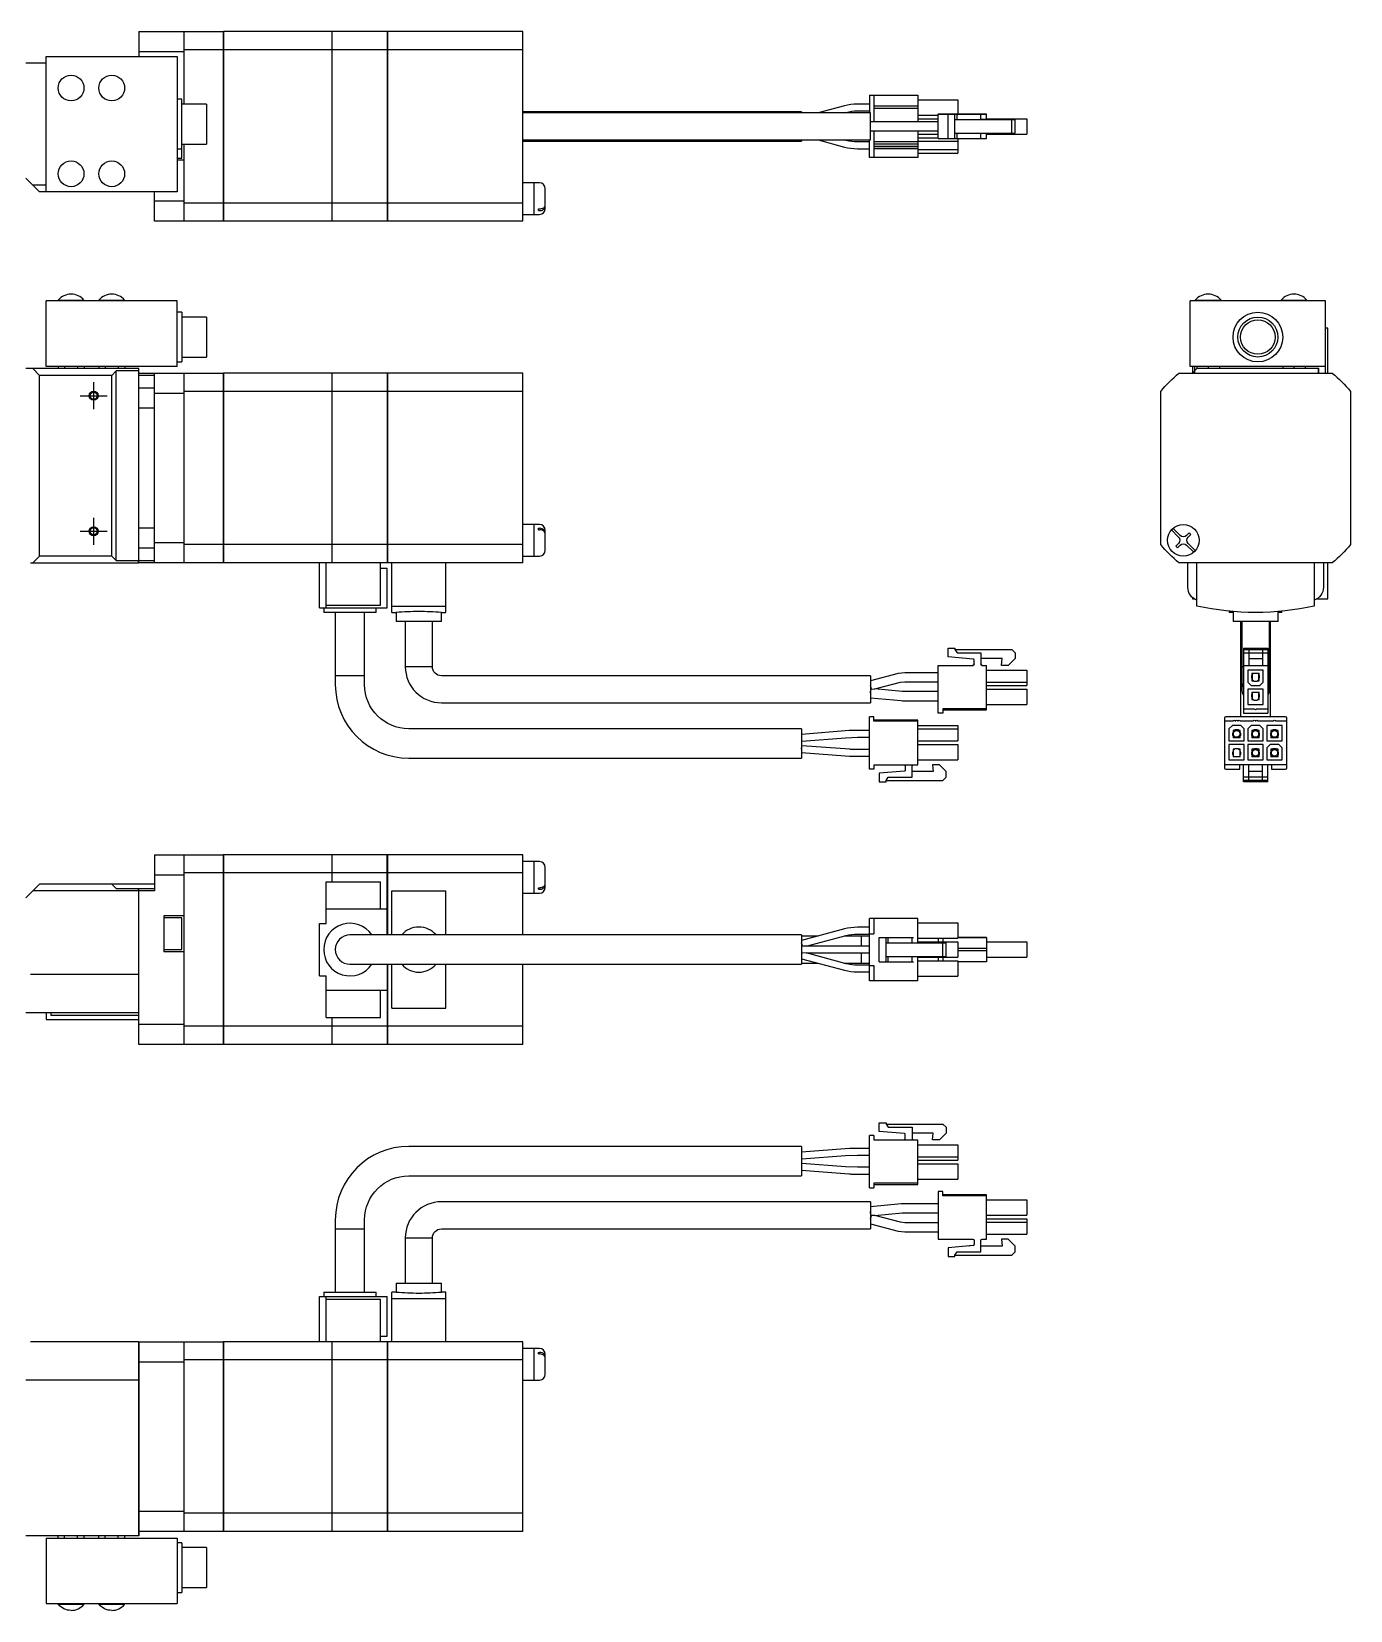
# Model space of a CAD drawing. Extents: x 0 to 569, y -8 to 360.
# Drawn here: x 277 to 569, y 10 to 359.6 of the extents above; entities that cross this region are included whole.
import ezdxf

# ---------------------------------------------------------------- set-up
doc = ezdxf.new("R2010")
doc.units = 0
doc.header["$LTSCALE"] = 0.5
doc.linetypes.add('CENTER', pattern=[50.8, 31.75, -6.35, 6.35, -6.35])
for name, color, linetype in [('MSM_CENTER', 1, 'CENTER'), ('MSM_CONTINUOUS', 7, 'CONTINUOUS'), ('MSM_NARROW', 5, 'CONTINUOUS')]:
    doc.layers.add(name, color=color, linetype=linetype)

msp = doc.modelspace()

# ---------------------------------------------------------------- linework, layer by layer
at = {"layer": 'MSM_CENTER'}
for p, q in [((290.73, 275.99), (290.73, 281.99)), ((287.73, 278.99), (293.73, 278.99)), ((290.73, 245.99), (290.73, 251.99)), ((287.73, 248.99), (293.73, 248.99))]:
    msp.add_line(p, q, dxfattribs=at)
at = {"layer": 'MSM_CONTINUOUS'}
for p, q in [((300.73, 359.64), (300.73, 354.14)), ((300.73, 359.64), (319.43, 359.64)), ((310.73, 343.56), (310.73, 359.64)), ((319.43, 359.64), (319.43, 317.64)), ((319.48, 359.59), (319.43, 359.59)), ((319.48, 359.64), (319.48, 317.64)), ((343.43, 359.64), (319.48, 359.64)), ((343.43, 359.64), (343.43, 317.64)), ((343.48, 359.59), (343.43, 359.59)), ((343.48, 359.64), (343.48, 317.64)), ((355.73, 359.64), (343.48, 359.64)), ((355.73, 359.64), (355.73, 317.64)), ((355.78, 359.59), (355.73, 359.59)), ((355.78, 359.64), (355.78, 317.64)), ((385.73, 359.64), (355.78, 359.64)), ((385.73, 317.64), (385.73, 359.64)), ((280.23, 324.14), (280.23, 354.14)), ((280.23, 354.14), (309.23, 354.14)), ((310.73, 355.14), (300.73, 355.14)), ((309.23, 354.14), (309.23, 324.14)), ((319.43, 355.61), (310.73, 355.61)), ((319.48, 355.35), (319.43, 355.35)), ((343.43, 355.61), (319.48, 355.61)), ((343.48, 355.35), (343.43, 355.35)), ((355.73, 355.61), (343.48, 355.61)), ((355.78, 355.35), (355.73, 355.35)), ((385.73, 355.61), (355.78, 355.61)), ((280.23, 352.64), (275.73, 352.64)), ((310.23, 344.64), (309.23, 344.64)), ((310.23, 331.64), (310.23, 344.64)), ((315.73, 343.56), (310.23, 343.56)), ((315.73, 343.56), (315.73, 334.71)), ((456.97, 343.21), (451.11, 341.64)), ((456.97, 343.21), (456.97, 343.21)), ((462.48, 343.59), (459.85, 343.59)), ((462.48, 345.54), (462.48, 341.64)), ((462.48, 345.54), (473.18, 345.54)), ((463.48, 345.54), (463.48, 339.64)), ((473.18, 343.09), (463.48, 343.09)), ((473.18, 345.54), (473.18, 339.64)), ((473.18, 344.54), (482.08, 344.54)), ((482.08, 344.54), (482.08, 341.34)), ((447.48, 341.89), (385.73, 341.89)), ((462.73, 341.64), (385.73, 341.64)), ((446.48, 341.89), (446.48, 341.64)), ((447.48, 341.89), (447.48, 341.64)), ((456.9, 341.64), (457.36, 341.76)), ((459.85, 342.09), (462.48, 342.09)), ((462.73, 335.64), (462.73, 341.64)), ((469.64, 339.64), (462.73, 339.64)), ((469.11, 339.64), (462.73, 339.64)), ((473.18, 342.59), (463.48, 342.59)), ((470.37, 339.64), (469.11, 339.64)), ((469.83, 339.64), (469.64, 339.64)), ((477.73, 339.64), (469.83, 339.64)), ((477.73, 339.64), (470.37, 339.64)), ((473.18, 341.14), (477.73, 341.14)), ((473.18, 340.34), (477.73, 340.34)), ((477.73, 335.94), (477.73, 341.34)), ((477.73, 341.34), (485.38, 341.34)), ((477.73, 341.34), (477.73, 341.34)), ((478.73, 341.34), (477.73, 341.34)), ((488.43, 341.34), (478.73, 341.34)), ((485.5, 341.34), (479.93, 341.34)), ((479.93, 335.94), (479.93, 341.34)), ((479.93, 341.34), (481.43, 341.34)), ((481.43, 341.34), (481.93, 341.34)), ((481.43, 335.94), (481.43, 341.34)), ((481.43, 340.14), (494.03, 340.14)), ((481.93, 341.34), (487.18, 341.34)), ((481.93, 340.14), (481.93, 341.34)), ((485.38, 341.34), (485.68, 341.34)), ((485.68, 341.34), (485.5, 341.34)), ((487.18, 341.34), (487.48, 341.34)), ((487.18, 340.14), (487.18, 341.34)), ((491.86, 340.14), (487.18, 340.14)), ((487.48, 340.14), (487.18, 340.14)), ((487.48, 341.34), (488.43, 341.34)), ((488.43, 340.14), (488.43, 341.34)), ((488.43, 341.34), (488.43, 341.34)), ((488.43, 340.34), (497.33, 340.34)), ((488.43, 340.34), (497.33, 340.34)), ((488.43, 340.34), (497.33, 340.34)), ((491.73, 340.14), (491.86, 340.14)), ((493.23, 340.14), (491.86, 340.14)), ((494.73, 340.14), (493.23, 340.14)), ((494.03, 337.14), (494.03, 340.14)), ((494.03, 340.14), (494.73, 340.14)), ((494.73, 337.14), (494.73, 340.14)), ((497.33, 340.34), (497.33, 336.94)), ((462.73, 337.64), (469.11, 337.64)), ((463.48, 337.64), (463.48, 331.74)), ((469.11, 337.64), (470.37, 337.64)), ((470.37, 337.64), (477.73, 337.64)), ((473.18, 337.64), (473.18, 331.74)), ((473.18, 336.94), (477.73, 336.94)), ((473.18, 336.14), (477.73, 336.14)), ((477.73, 335.94), (479.93, 335.94)), ((479.93, 335.94), (481.43, 335.94)), ((481.43, 337.14), (494.03, 337.14)), ((481.43, 335.94), (481.93, 335.94)), ((481.93, 335.94), (481.93, 337.14)), ((481.93, 335.94), (487.18, 335.94)), ((482.08, 335.94), (482.08, 332.74)), ((487.18, 335.94), (487.18, 337.14)), ((487.18, 335.94), (487.48, 335.94)), ((487.48, 335.94), (488.43, 335.94)), ((488.43, 335.94), (488.43, 337.14)), ((488.43, 336.94), (497.33, 336.94)), ((494.03, 337.14), (494.73, 337.14)), ((309.23, 333.64), (310.23, 333.64)), ((310.23, 334.71), (315.73, 334.71)), ((310.73, 317.64), (310.73, 334.71)), ((385.73, 335.64), (462.73, 335.64)), ((385.73, 335.39), (447.48, 335.39)), ((446.48, 335.64), (446.48, 335.39)), ((447.48, 335.64), (447.48, 335.39)), ((451.11, 335.64), (456.97, 334.07)), ((457.35, 335.52), (456.9, 335.64)), ((462.48, 335.19), (459.85, 335.19)), ((459.85, 333.69), (462.48, 333.69)), ((462.48, 331.74), (462.48, 335.64)), ((473.18, 335.24), (463.48, 335.24)), ((473.18, 334.74), (463.48, 334.74)), ((473.18, 334.69), (463.48, 334.69)), ((473.18, 334.19), (463.48, 334.19)), ((473.18, 334.14), (463.48, 334.14)), ((473.18, 333.64), (463.48, 333.64)), ((473.18, 335.39), (482.08, 335.39)), ((473.18, 333.49), (482.08, 333.49)), ((473.18, 332.74), (482.08, 332.74)), ((309.23, 331.64), (310.23, 331.64)), ((310.73, 331.14), (309.23, 331.14)), ((473.18, 331.74), (462.48, 331.74)), ((278.73, 324.14), (275.73, 327.14)), ((280.23, 325.64), (277.23, 325.64)), ((388.23, 326.14), (385.73, 326.14)), ((388.23, 319.14), (388.23, 326.14)), ((388.28, 326.09), (388.23, 326.09)), ((388.28, 319.14), (388.28, 326.14)), ((389.43, 326.14), (388.28, 326.14)), ((309.23, 324.14), (278.73, 324.14)), ((304.23, 317.64), (304.23, 324.14)), ((304.23, 322.14), (310.73, 322.14)), ((319.43, 321.67), (310.73, 321.67)), ((319.48, 321.92), (319.43, 321.92)), ((343.43, 321.67), (319.48, 321.67)), ((343.48, 321.92), (343.43, 321.92)), ((355.73, 321.67), (343.48, 321.67)), ((355.78, 321.92), (355.73, 321.92)), ((385.73, 321.67), (355.78, 321.67)), ((390.73, 320.44), (390.73, 324.84)), ((385.73, 319.14), (388.23, 319.14)), ((388.23, 319.19), (388.28, 319.19)), ((388.28, 319.14), (389.43, 319.14)), ((389.23, 320.35), (389.43, 320.35)), ((389.23, 319.99), (389.23, 320.35)), ((389.23, 319.99), (389.43, 319.99)), ((319.43, 317.64), (304.23, 317.64)), ((319.48, 317.69), (319.43, 317.69)), ((343.43, 317.64), (319.48, 317.64)), ((343.48, 317.69), (343.43, 317.69)), ((355.73, 317.64), (343.48, 317.64)), ((355.78, 317.69), (355.73, 317.69)), ((385.73, 317.64), (355.78, 317.64)), ((309.23, 299.99), (280.23, 299.99)), ((280.23, 285.49), (280.23, 299.99)), ((282.88, 300.15), (288.58, 300.15)), ((282.88, 300.15), (282.88, 299.99)), ((288.58, 299.99), (288.58, 300.15)), ((291.88, 300.15), (297.58, 300.15)), ((291.88, 300.15), (291.88, 299.99)), ((297.58, 299.99), (297.58, 300.15)), ((309.23, 285.49), (309.23, 299.99)), ((310.23, 297.49), (309.23, 297.49)), ((310.23, 297.49), (310.23, 286.49)), ((563.5, 299.99), (533.5, 299.99)), ((533.5, 285.49), (533.5, 299.99)), ((534.65, 300.15), (540.35, 300.15)), ((534.65, 300.15), (534.65, 299.99)), ((540.35, 299.99), (540.35, 300.15)), ((553.65, 300.15), (559.35, 300.15)), ((553.65, 300.15), (553.65, 299.99)), ((559.35, 299.99), (559.35, 300.15)), ((563.5, 283.99), (563.5, 299.99)), ((315.73, 296.41), (310.23, 296.41)), ((315.73, 296.41), (315.73, 287.56)), ((564, 293.99), (563.5, 293.99)), ((564, 283.99), (564, 293.99)), ((310.23, 287.56), (315.73, 287.56)), ((300.73, 284.99), (275.73, 284.99)), ((278.73, 283.49), (277.23, 284.99)), ((294.73, 283.49), (278.73, 283.49)), ((278.73, 243.49), (278.73, 283.49)), ((309.23, 285.49), (280.23, 285.49)), ((282.84, 285.49), (282.84, 284.99)), ((284.29, 285.49), (284.29, 284.99)), ((287.18, 285.49), (287.18, 284.99)), ((288.62, 285.49), (288.62, 284.99)), ((291.84, 285.49), (291.84, 284.99)), ((293.29, 285.49), (293.29, 284.99)), ((295.73, 284.49), (294.73, 283.49)), ((294.73, 243.49), (294.73, 283.49)), ((300.73, 284.49), (295.73, 284.49)), ((295.73, 242.49), (295.73, 284.49)), ((296.18, 285.49), (296.18, 284.99)), ((297.62, 285.49), (297.62, 284.99)), ((300.73, 241.99), (300.73, 284.99)), ((300.73, 283.99), (319.43, 283.99)), ((304.23, 283.49), (300.73, 283.49)), ((304.23, 241.99), (304.23, 283.99)), ((309.23, 286.49), (310.23, 286.49)), ((310.73, 241.99), (310.73, 283.99)), ((319.43, 283.99), (319.43, 241.99)), ((319.48, 283.94), (319.43, 283.94)), ((319.48, 283.99), (319.48, 241.99)), ((343.43, 283.99), (319.48, 283.99)), ((343.43, 283.99), (343.43, 241.99)), ((343.48, 283.94), (343.43, 283.94)), ((343.48, 283.99), (343.48, 241.99)), ((355.73, 283.99), (343.48, 283.99)), ((355.73, 283.99), (355.73, 241.99)), ((355.78, 283.94), (355.73, 283.94)), ((355.78, 283.99), (355.78, 241.99)), ((385.73, 283.99), (355.78, 283.99)), ((385.73, 241.99), (385.73, 283.99)), ((531.03, 283.99), (564.97, 283.99)), ((563.5, 285.49), (533.5, 285.49)), ((534, 285.49), (534, 283.99)), ((535, 284.99), (534, 283.99)), ((534.5, 285.49), (534.5, 283.99)), ((535, 285.49), (535, 284.99)), ((562, 284.99), (535, 284.99)), ((537.5, 285.49), (537.5, 284.99)), ((540, 285.49), (540, 284.99)), ((554, 285.49), (554, 284.99)), ((556.5, 285.49), (556.5, 284.99)), ((559, 285.49), (559, 284.99)), ((561.9, 283.99), (561.9, 284.99)), ((562, 283.99), (562, 284.99)), ((300.73, 280.72), (304.23, 280.72)), ((319.43, 279.96), (310.73, 279.96)), ((343.43, 279.96), (319.48, 279.96)), ((355.73, 279.96), (343.48, 279.96)), ((385.73, 279.96), (355.78, 279.96)), ((527, 246.02), (527, 279.96)), ((569, 279.96), (569, 246.02)), ((304.23, 276.25), (300.73, 276.25)), ((310.73, 279.49), (304.23, 279.49)), ((319.48, 279.7), (319.43, 279.7)), ((343.48, 279.7), (343.43, 279.7)), ((355.78, 279.7), (355.73, 279.7)), ((300.73, 249.72), (304.23, 249.72)), ((388.23, 250.49), (385.73, 250.49)), ((388.23, 243.49), (388.23, 250.49)), ((388.28, 250.44), (388.23, 250.44)), ((388.28, 243.49), (388.28, 250.49)), ((389.43, 250.49), (388.28, 250.49)), ((389.23, 249.63), (389.43, 249.63)), ((389.23, 249.28), (389.23, 249.63)), ((389.23, 249.28), (389.43, 249.28)), ((390.73, 244.79), (390.73, 249.19)), ((530.94, 247.7), (529.35, 249.28)), ((529.7, 249.63), (531.29, 248.05)), ((532.7, 248.05), (533.3, 248.65)), ((533.66, 248.3), (533.06, 247.7)), ((533.3, 248.65), (533.66, 248.3)), ((304.23, 245.25), (300.73, 245.25)), ((304.23, 246.49), (310.73, 246.49)), ((319.43, 246.02), (310.73, 246.02)), ((319.48, 246.28), (319.43, 246.28)), ((343.43, 246.02), (319.48, 246.02)), ((343.48, 246.28), (343.43, 246.28)), ((355.73, 246.02), (343.48, 246.02)), ((355.78, 246.28), (355.73, 246.28)), ((385.73, 246.02), (355.78, 246.02)), ((530.33, 245.68), (530.94, 246.28)), ((530.69, 245.33), (530.33, 245.68)), ((531.29, 245.93), (530.69, 245.33)), ((534.29, 244.34), (532.7, 245.93)), ((533.06, 246.28), (533.72, 245.62)), ((533.72, 245.62), (534.64, 244.7)), ((276.73, 241.99), (300.63, 241.99)), ((277.23, 241.99), (278.73, 243.49)), ((294.73, 243.49), (278.73, 243.49)), ((294.73, 243.49), (295.73, 242.49)), ((295.73, 242.49), (300.64, 242.49)), ((300.73, 242.09), (300.63, 241.99)), ((300.73, 242.62), (300.64, 242.49)), ((300.64, 242), (300.64, 242.49)), ((300.73, 242.49), (304.23, 242.49)), ((319.43, 241.99), (300.73, 241.99)), ((319.48, 242.04), (319.43, 242.04)), ((355.73, 241.99), (319.48, 241.99)), ((340.73, 231.99), (340.73, 241.99)), ((342.23, 231.99), (342.23, 241.99)), ((343.48, 242.04), (343.43, 242.04)), ((354.23, 232.59), (354.23, 241.99)), ((355.78, 242.04), (355.73, 242.04)), ((385.73, 241.99), (355.78, 241.99)), ((356.73, 230.99), (356.73, 241.99)), ((368.73, 230.99), (368.73, 241.99)), ((385.73, 243.49), (388.23, 243.49)), ((388.23, 243.54), (388.28, 243.54)), ((388.28, 243.49), (389.43, 243.49)), ((564.97, 241.99), (531.03, 241.99)), ((533, 236.57), (533, 241.99)), ((535, 232.42), (535, 241.99)), ((561, 241.99), (561, 232.42)), ((563, 241.99), (563, 236.57)), ((564, 233.99), (564, 241.99)), ((354.23, 240.79), (355.73, 240.79)), ((355.73, 231.99), (355.73, 240.79)), ((534, 234.33), (534, 233.99)), ((340.73, 231.99), (355.73, 231.99)), ((341.66, 231.99), (341.66, 230.99)), ((353.3, 230.99), (341.66, 230.99)), ((342.23, 232.59), (354.23, 232.59)), ((344.23, 230.99), (344.23, 214.99)), ((350.73, 214.99), (350.73, 230.99)), ((353.3, 230.99), (353.3, 231.99)), ((356.73, 232.42), (368.73, 232.42)), ((356.73, 230.99), (357.73, 230.99)), ((357.73, 230.99), (357.73, 228.99)), ((367.73, 230.99), (368.73, 230.99)), ((367.73, 228.99), (367.73, 230.99)), ((534, 233.99), (534.47, 233.99)), ((542.18, 231.28), (542.18, 230.99)), ((543, 230.99), (542.18, 230.99)), ((543, 231.2), (543, 228.99)), ((553, 228.99), (553, 231.2)), ((553.82, 230.99), (553, 230.99)), ((553.82, 230.99), (553.82, 231.28)), ((561.53, 233.99), (564, 233.99)), ((367.73, 228.99), (357.73, 228.99)), ((359.73, 228.99), (359.73, 218.99)), ((365.73, 218.99), (365.73, 228.99)), ((553, 228.99), (543, 228.99)), ((544.75, 207.89), (544.75, 228.99)), ((545, 213.99), (545, 228.99)), ((551, 228.99), (551, 213.99)), ((551.25, 228.99), (551.25, 207.89)), ((479.93, 223.09), (481.43, 223.09)), ((479.93, 221.18), (479.93, 223.09)), ((479.93, 223.09), (481.43, 223.09)), ((485.5, 220.69), (479.93, 221.18)), ((481.43, 223.09), (481.43, 222.79)), ((481.43, 222.79), (481.93, 222.09)), ((481.43, 222.79), (494.03, 222.79)), ((481.43, 222.79), (494.03, 222.79)), ((481.93, 222.09), (487.18, 222.09)), ((485.68, 219.59), (485.68, 220.49)), ((487.18, 222.09), (487.18, 219.59)), ((491.86, 220.79), (487.18, 220.79)), ((491.73, 219.29), (491.86, 220.79)), ((491.73, 219.29), (491.86, 220.79)), ((494.73, 220.79), (493.23, 219.29)), ((494.03, 222.79), (494.73, 222.09)), ((494.03, 222.79), (494.73, 222.09)), ((494.73, 222.09), (494.73, 220.79)), ((545.3, 223.09), (550.7, 223.09)), ((545.3, 223.09), (545.3, 208.69)), ((545.3, 222.79), (550.7, 222.79)), ((545.3, 222.09), (550.7, 222.09)), ((546.5, 222.79), (546.5, 219.29)), ((546.5, 220.79), (549.5, 220.79)), ((549.5, 222.79), (549.5, 219.29)), ((550.7, 223.09), (550.7, 208.69)), ((350.73, 216.99), (344.23, 216.99)), ((365.73, 218.99), (359.73, 218.99)), ((462.73, 216.99), (367.73, 216.99)), ((468.86, 217.47), (462.73, 215.87)), ((462.73, 216.99), (462.73, 210.99)), ((470.37, 217.66), (468.86, 217.47)), ((477.73, 217.66), (470.37, 217.66)), ((477.73, 219.29), (485.38, 219.29)), ((477.73, 208.69), (477.73, 219.29)), ((477.73, 219.29), (485.38, 219.29)), ((485.39, 219.29), (485.38, 219.29)), ((487.48, 219.29), (488.43, 219.29)), ((487.48, 219.29), (488.43, 219.29)), ((487.48, 219.29), (487.48, 219.29)), ((488.43, 209.44), (488.43, 219.29)), ((488.43, 218.19), (497.33, 218.19)), ((488.43, 218.19), (497.33, 218.19)), ((493.23, 219.29), (491.73, 219.29)), ((497.33, 218.19), (497.33, 214.79)), ((545, 216.99), (544.75, 216.99)), ((545.3, 218.99), (545, 218.99)), ((545.3, 219.29), (550.7, 219.29)), ((549.7, 218.19), (546.3, 218.19)), ((546.3, 218.19), (546.3, 215.54)), ((547.25, 217.04), (547.1, 217.04)), ((547.1, 217.04), (547.1, 216.54)), ((547.2, 217.54), (548.8, 217.54)), ((547.2, 217.54), (547.2, 217.04)), ((547.25, 217.54), (547.25, 216.16)), ((548.75, 216.16), (548.75, 217.54)), ((548.75, 217.04), (548.9, 217.04)), ((548.8, 217.04), (548.8, 217.54)), ((548.9, 216.54), (548.9, 217.04)), ((549.7, 215.54), (549.7, 218.19)), ((551, 218.99), (550.7, 218.99)), ((551.25, 216.99), (551, 216.99)), ((462.95, 213.99), (462.73, 214.84)), ((462.95, 213.99), (462.73, 214.84)), ((462.73, 213.14), (462.83, 214.13)), ((462.92, 214.13), (462.83, 214.13)), ((462.95, 213.99), (463.68, 214.05)), ((463.68, 214.05), (469.36, 215.53)), ((469.73, 213.47), (463.68, 214.05)), ((469.36, 215.53), (470.37, 215.66)), ((469.83, 213.46), (469.73, 213.47)), ((477.73, 213.46), (469.83, 213.46)), ((470.37, 215.66), (477.73, 215.66)), ((488.43, 215.54), (497.33, 215.54)), ((488.43, 214.79), (497.33, 214.79)), ((488.43, 213.99), (497.33, 213.99)), ((488.43, 213.99), (497.33, 213.99)), ((497.33, 213.99), (497.33, 210.59)), ((546.3, 215.54), (547.05, 214.79)), ((546.3, 213.99), (546.3, 210.59)), ((549.7, 213.99), (546.3, 213.99)), ((547.05, 214.79), (548.95, 214.79)), ((547.1, 216.54), (547.25, 216.54)), ((547.2, 216.54), (547.2, 215.89)), ((547.2, 215.89), (547.52, 215.89)), ((547.2, 213.34), (548.8, 213.34)), ((547.2, 213.34), (547.2, 212.84)), ((547.25, 216.16), (547.62, 215.79)), ((547.25, 213.34), (547.25, 211.96)), ((547.62, 215.79), (548.37, 215.79)), ((548.37, 215.79), (548.75, 216.16)), ((548.47, 215.89), (548.8, 215.89)), ((548.75, 216.54), (548.9, 216.54)), ((548.75, 211.96), (548.75, 213.34)), ((548.8, 215.89), (548.8, 216.54)), ((548.8, 212.84), (548.8, 213.34)), ((548.95, 214.79), (549.7, 215.54)), ((549.7, 210.59), (549.7, 213.99)), ((367.73, 210.99), (462.73, 210.99)), ((462.73, 212.13), (469.54, 211.48)), ((469.54, 211.48), (469.83, 211.46)), ((469.83, 211.46), (477.73, 211.46)), ((488.43, 210.59), (497.33, 210.59)), ((546.3, 210.59), (549.7, 210.59)), ((547.25, 212.84), (547.1, 212.84)), ((547.1, 212.84), (547.1, 212.34)), ((547.1, 212.34), (547.25, 212.34)), ((547.2, 212.34), (547.2, 211.69)), ((547.2, 211.69), (547.52, 211.69)), ((547.25, 211.96), (547.62, 211.59)), ((547.62, 211.59), (548.37, 211.59)), ((548.37, 211.59), (548.75, 211.96)), ((548.47, 211.69), (548.8, 211.69)), ((548.75, 212.84), (548.9, 212.84)), ((548.75, 212.34), (548.9, 212.34)), ((548.8, 211.69), (548.8, 212.34)), ((548.9, 212.34), (548.9, 212.84)), ((463.48, 207.89), (462.48, 207.89)), ((462.48, 196.29), (462.48, 207.89)), ((463.48, 206.89), (463.48, 207.89)), ((473.18, 207.14), (463.48, 207.14)), ((473.18, 206.89), (463.48, 206.89)), ((473.18, 197.29), (473.18, 207.14)), ((478.73, 208.69), (477.73, 208.69)), ((488.43, 209.69), (478.73, 209.69)), ((478.73, 209.69), (478.73, 208.69)), ((478.73, 209.44), (488.43, 209.44)), ((541.1, 207.59), (541.1, 196.59)), ((543, 206.89), (541.1, 206.89)), ((554.6, 207.89), (541.4, 207.89)), ((543.55, 206.89), (543.5, 206.89)), ((544.1, 206.89), (544.05, 206.89)), ((547.47, 206.89), (544.6, 206.89)), ((545.3, 209.69), (547.75, 209.69)), ((545.3, 208.69), (550.7, 208.69)), ((548.02, 206.89), (547.97, 206.89)), ((548.25, 209.69), (550.7, 209.69)), ((551.95, 206.89), (548.52, 206.89)), ((554.9, 206.89), (552.45, 206.89)), ((554.9, 196.59), (554.9, 207.59)), ((447.48, 205.24), (360.48, 205.24)), ((447.48, 205.24), (447.48, 198.74)), ((458.03, 204.83), (447.48, 203.99)), ((447.54, 202.49), (457.22, 203.26)), ((457.22, 203.26), (459.85, 203.36)), ((462.48, 204.86), (458.88, 204.86)), ((459.85, 203.36), (462.48, 203.36)), ((473.18, 205.99), (482.08, 205.99)), ((473.18, 205.24), (482.08, 205.24)), ((482.08, 205.99), (482.08, 202.59)), ((542.85, 205.99), (542.1, 205.24)), ((542.1, 205.24), (542.1, 202.59)), ((544.75, 205.99), (542.85, 205.99)), ((543.05, 204.24), (542.9, 204.24)), ((542.9, 204.24), (542.9, 203.74)), ((542.9, 203.74), (543.05, 203.74)), ((543.32, 204.89), (543, 204.89)), ((543, 204.89), (543, 204.24)), ((543, 203.74), (543, 203.24)), ((544.6, 203.24), (543, 203.24)), ((543.42, 204.99), (543.05, 204.61)), ((543.05, 204.61), (543.05, 203.24)), ((544.17, 204.99), (543.42, 204.99)), ((544.11, 203.24), (543.58, 203.39)), ((544.01, 204.83), (544.46, 204.7)), ((544.55, 204.61), (544.17, 204.99)), ((544.6, 204.89), (544.27, 204.89)), ((544.55, 203.24), (544.55, 204.61)), ((544.7, 204.24), (544.55, 204.24)), ((544.7, 203.74), (544.55, 203.74)), ((544.6, 204.24), (544.6, 204.89)), ((544.6, 203.24), (544.6, 203.74)), ((544.7, 203.74), (544.7, 204.24)), ((545.5, 205.24), (544.75, 205.99)), ((545.5, 202.59), (545.5, 205.24)), ((547.05, 205.99), (546.3, 205.24)), ((546.3, 205.24), (546.3, 202.59)), ((548.95, 205.99), (547.05, 205.99)), ((547.25, 204.24), (547.1, 204.24)), ((547.1, 204.24), (547.1, 203.74)), ((547.1, 203.74), (547.25, 203.74)), ((547.52, 204.89), (547.2, 204.89)), ((547.2, 204.89), (547.2, 204.24)), ((547.2, 203.74), (547.2, 203.24)), ((548.8, 203.24), (547.2, 203.24)), ((547.62, 204.99), (547.25, 204.61)), ((547.25, 204.61), (547.25, 203.24)), ((547.25, 203.24), (547.25, 203.32)), ((548.37, 204.99), (547.62, 204.99)), ((548.47, 204.89), (548.37, 204.99)), ((548.75, 204.61), (548.47, 204.89)), ((548.8, 204.89), (548.47, 204.89)), ((548.74, 203.24), (548.75, 203.32)), ((548.75, 203.24), (548.75, 204.61)), ((548.9, 204.24), (548.75, 204.24)), ((548.9, 203.74), (548.75, 203.74)), ((548.8, 204.24), (548.8, 204.89)), ((548.8, 203.24), (548.8, 203.74)), ((548.9, 203.74), (548.9, 204.24)), ((549.7, 205.24), (548.95, 205.99)), ((549.7, 202.59), (549.7, 205.24)), ((553.9, 205.99), (550.5, 205.99)), ((550.5, 205.99), (550.5, 202.59)), ((551.45, 204.24), (551.3, 204.24)), ((551.3, 204.24), (551.3, 203.74)), ((551.3, 203.74), (551.45, 203.74)), ((551.4, 204.89), (551.4, 204.24)), ((551.72, 204.89), (551.4, 204.89)), ((551.4, 203.74), (551.4, 203.24)), ((553, 203.24), (551.4, 203.24)), ((551.82, 204.99), (551.45, 204.61)), ((551.45, 204.61), (551.45, 203.24)), ((551.98, 204.83), (551.53, 204.7)), ((552.57, 204.99), (551.82, 204.99)), ((551.88, 203.24), (552.41, 203.39)), ((552.95, 204.61), (552.57, 204.99)), ((553, 204.89), (552.67, 204.89)), ((552.95, 203.24), (552.95, 204.61)), ((553.1, 204.24), (552.95, 204.24)), ((553.1, 203.74), (552.95, 203.74)), ((553, 204.24), (553, 204.89)), ((553, 203.24), (553, 203.74)), ((553.1, 203.74), (553.1, 204.24)), ((553.9, 202.59), (553.9, 205.99)), ((447.48, 200.74), (447.54, 201.49)), ((447.54, 201.49), (447.48, 201.46)), ((447.48, 199.99), (458.05, 199.19)), ((458.16, 200.69), (447.54, 201.49)), ((462.48, 200.66), (458.86, 200.66)), ((473.18, 202.59), (482.08, 202.59)), ((473.18, 201.79), (482.08, 201.79)), ((482.08, 201.79), (482.08, 198.39)), ((542.1, 202.59), (545.5, 202.59)), ((542.1, 201.79), (542.1, 198.39)), ((545.5, 201.79), (542.1, 201.79)), ((543.05, 200.04), (542.9, 200.04)), ((542.9, 200.04), (542.9, 199.54)), ((542.9, 199.54), (543.05, 199.54)), ((543.32, 200.69), (543, 200.69)), ((543, 200.69), (543, 200.04)), ((543, 199.54), (543, 199.04)), ((543.42, 200.79), (543.05, 200.41)), ((543.05, 200.41), (543.05, 199.04)), ((544.17, 200.79), (543.42, 200.79)), ((544.55, 200.41), (544.17, 200.79)), ((544.6, 200.69), (544.27, 200.69)), ((544.55, 199.04), (544.55, 200.41)), ((544.7, 200.04), (544.55, 200.04)), ((544.7, 199.54), (544.55, 199.54)), ((544.6, 200.04), (544.6, 200.69)), ((544.6, 199.04), (544.6, 199.54)), ((544.7, 199.54), (544.7, 200.04)), ((545.5, 198.39), (545.5, 201.79)), ((546.3, 202.59), (549.7, 202.59)), ((546.3, 201.79), (546.3, 198.39)), ((549.7, 201.79), (546.3, 201.79)), ((547.25, 200.04), (547.1, 200.04)), ((547.1, 200.04), (547.1, 199.54)), ((547.1, 199.54), (547.25, 199.54)), ((547.2, 200.69), (547.2, 200.04)), ((547.52, 200.69), (547.2, 200.69)), ((547.2, 199.54), (547.2, 199.04)), ((547.62, 200.79), (547.25, 200.41)), ((547.25, 200.41), (547.25, 199.04)), ((548.37, 200.79), (547.62, 200.79)), ((548.47, 200.69), (548.37, 200.79)), ((548.8, 200.69), (548.47, 200.69)), ((548.75, 200.41), (548.47, 200.69)), ((548.75, 199.04), (548.75, 200.41)), ((548.9, 200.04), (548.75, 200.04)), ((548.9, 199.54), (548.75, 199.54)), ((548.8, 200.04), (548.8, 200.69)), ((548.8, 199.04), (548.8, 199.54)), ((548.9, 199.54), (548.9, 200.04)), ((549.7, 198.39), (549.7, 201.79)), ((550.5, 202.59), (553.9, 202.59)), ((551.25, 201.79), (550.5, 201.04)), ((550.5, 201.04), (550.5, 198.39)), ((553.15, 201.79), (551.25, 201.79)), ((551.3, 200.04), (551.3, 199.54)), ((551.45, 200.04), (551.3, 200.04)), ((551.3, 199.54), (551.45, 199.54)), ((551.72, 200.69), (551.4, 200.69)), ((551.4, 200.69), (551.4, 200.04)), ((551.4, 199.54), (551.4, 199.04)), ((551.82, 200.79), (551.45, 200.41)), ((551.45, 200.41), (551.45, 199.04)), ((551.45, 199.34), (551.99, 199.19)), ((552.57, 200.79), (551.82, 200.79)), ((552.4, 200.64), (551.85, 200.79)), ((552.95, 200.41), (552.57, 200.79)), ((553, 200.69), (552.67, 200.69)), ((552.95, 199.04), (552.95, 200.41)), ((553.1, 200.04), (552.95, 200.04)), ((553.1, 199.54), (552.95, 199.54)), ((553, 200.04), (553, 200.69)), ((553, 199.04), (553, 199.54)), ((553.1, 199.54), (553.1, 200.04)), ((553.9, 201.04), (553.15, 201.79)), ((553.9, 198.39), (553.9, 201.04)), ((360.48, 198.74), (447.48, 198.74)), ((458.86, 199.16), (462.48, 199.16)), ((463.48, 196.29), (462.48, 196.29)), ((463.48, 197.29), (473.18, 197.29)), ((463.48, 197.29), (463.48, 196.29)), ((470.25, 195.89), (464.68, 195.4)), ((470.43, 196.99), (470.43, 196.09)), ((471.93, 194.49), (471.93, 196.99)), ((473.18, 198.39), (482.08, 198.39)), ((476.48, 197.29), (476.61, 195.79)), ((477.98, 197.29), (476.48, 197.29)), ((479.48, 195.79), (477.98, 197.29)), ((554.9, 197.29), (541.1, 197.29)), ((541.4, 196.29), (544.5, 196.29)), ((542.1, 198.39), (545.5, 198.39)), ((544.6, 199.04), (543, 199.04)), ((544.5, 196.29), (544.5, 197.29)), ((545.3, 193.49), (545.3, 197.29)), ((546.3, 198.39), (549.7, 198.39)), ((546.5, 193.79), (546.5, 197.29)), ((548.8, 199.04), (547.2, 199.04)), ((549.5, 193.79), (549.5, 197.29)), ((550.5, 198.39), (553.9, 198.39)), ((550.7, 193.49), (550.7, 197.29)), ((553, 199.04), (551.4, 199.04)), ((551.5, 197.29), (551.5, 196.29)), ((551.5, 196.29), (554.6, 196.29)), ((464.68, 195.4), (464.68, 193.49)), ((464.68, 193.49), (466.18, 193.49)), ((466.18, 193.79), (466.68, 194.49)), ((466.18, 193.49), (466.18, 193.79)), ((466.18, 193.79), (478.78, 193.79)), ((466.68, 194.49), (471.93, 194.49)), ((476.61, 195.79), (471.93, 195.79)), ((478.78, 193.79), (479.48, 194.49)), ((479.48, 194.49), (479.48, 195.79)), ((550.7, 194.49), (545.3, 194.49)), ((550.7, 193.79), (545.3, 193.79)), ((550.7, 193.49), (545.3, 193.49)), ((549.5, 195.79), (546.5, 195.79)), ((304.23, 177.34), (319.43, 177.34)), ((304.23, 177.34), (304.23, 169.34)), ((310.73, 135.34), (310.73, 177.34)), ((319.43, 177.34), (319.43, 135.34)), ((319.48, 177.29), (319.43, 177.29)), ((319.48, 177.34), (319.48, 135.34)), ((343.43, 177.34), (319.48, 177.34)), ((343.43, 177.34), (343.43, 171.34)), ((343.48, 177.29), (343.43, 177.29)), ((343.48, 177.34), (343.48, 171.34)), ((355.73, 177.34), (343.48, 177.34)), ((355.73, 159.59), (355.73, 177.34)), ((355.78, 177.29), (355.73, 177.29)), ((355.78, 177.34), (355.78, 159.59)), ((385.73, 177.34), (355.78, 177.34)), ((385.73, 159.59), (385.73, 177.34)), ((388.23, 175.84), (385.73, 175.84)), ((388.23, 168.84), (388.23, 175.84)), ((388.28, 175.79), (388.23, 175.79)), ((388.28, 168.84), (388.28, 175.84)), ((389.43, 175.84), (388.28, 175.84)), ((310.73, 172.84), (304.23, 172.84)), ((319.43, 173.31), (310.73, 173.31)), ((319.48, 173.05), (319.43, 173.05)), ((343.43, 173.31), (319.48, 173.31)), ((342.23, 162.12), (342.23, 171.34)), ((342.23, 171.34), (354.23, 171.34)), ((343.48, 173.05), (343.43, 173.05)), ((355.73, 173.31), (343.48, 173.31)), ((354.23, 165.34), (354.23, 171.34)), ((355.78, 173.05), (355.73, 173.05)), ((385.73, 173.31), (355.78, 173.31)), ((390.73, 170.14), (390.73, 174.54)), ((275.73, 167.84), (278.73, 170.84)), ((300.63, 169.34), (277.23, 169.34)), ((304.23, 170.84), (278.73, 170.84)), ((294.73, 170.84), (295.73, 169.84)), ((295.73, 169.84), (304.23, 169.84)), ((300.64, 169.35), (300.63, 169.34)), ((300.63, 169.34), (300.63, 150.84)), ((300.64, 169.35), (300.64, 169.84)), ((300.64, 169.35), (300.73, 169.31)), ((300.73, 135.34), (300.73, 169.84)), ((304.23, 169.34), (300.73, 169.34)), ((356.73, 159.59), (356.73, 169.34)), ((356.73, 169.34), (368.73, 169.34)), ((368.73, 159.59), (368.73, 169.34)), ((385.73, 168.84), (388.23, 168.84)), ((388.23, 168.89), (388.28, 168.89)), ((388.28, 168.84), (389.43, 168.84)), ((389.23, 170.05), (389.43, 170.05)), ((389.23, 169.7), (389.23, 170.05)), ((389.23, 169.7), (389.43, 169.7)), ((342.23, 165.34), (355.73, 165.34)), ((306.23, 163.84), (306.23, 155.84)), ((310.73, 163.84), (306.23, 163.84)), ((310.23, 163.34), (306.23, 163.34)), ((310.23, 156.34), (310.23, 163.34)), ((340.73, 150.56), (340.73, 162.12)), ((340.73, 162.12), (342.23, 162.12)), ((456.97, 160.91), (447.48, 158.37)), ((462.48, 161.29), (459.85, 161.29)), ((462.48, 149.44), (462.48, 163.24)), ((473.18, 163.24), (462.48, 163.24)), ((463.48, 163.24), (463.48, 159.84)), ((473.18, 157.84), (473.18, 163.24)), ((473.18, 162.24), (482.08, 162.24)), ((482.08, 162.24), (482.08, 158.84)), ((447.48, 159.59), (347.48, 159.59)), ((447.48, 159.59), (447.48, 153.09)), ((451.11, 159.34), (447.48, 159.34)), ((448.51, 157.09), (457.35, 159.46)), ((462.48, 159.34), (456.9, 159.34)), ((459.85, 159.79), (462.48, 159.79)), ((460.73, 157.09), (460.73, 159.34)), ((462.48, 159.84), (463.48, 159.84)), ((464.68, 153.64), (464.68, 159.04)), ((464.68, 159.04), (472.23, 159.04)), ((466.18, 153.64), (466.18, 159.04)), ((466.18, 157.84), (479.48, 157.84)), ((466.68, 157.84), (466.68, 159.04)), ((471.93, 157.84), (471.93, 159.04)), ((473.18, 158.84), (482.08, 158.84)), ((473.18, 158.04), (482.08, 158.04)), ((477.73, 158.84), (477.73, 158.04)), ((478.73, 158.84), (478.73, 158.04)), ((478.78, 154.84), (478.78, 157.84)), ((479.48, 154.84), (479.48, 157.84)), ((482.08, 159.04), (485.38, 159.04)), ((485.5, 159.04), (482.08, 159.04)), ((482.08, 159.04), (487.18, 159.04)), ((488.43, 159.04), (482.08, 159.04)), ((482.08, 158.04), (482.08, 154.64)), ((485.38, 159.04), (485.68, 159.04)), ((485.68, 159.04), (485.5, 159.04)), ((487.18, 159.04), (487.48, 159.04)), ((487.48, 159.04), (488.43, 159.04)), ((488.43, 159.04), (488.43, 159.04)), ((488.43, 159.04), (488.43, 153.64)), ((488.43, 158.04), (497.33, 158.04)), ((488.43, 158.04), (497.33, 158.04)), ((488.43, 158.04), (497.33, 158.04)), ((497.33, 158.04), (497.33, 154.64)), ((306.23, 156.34), (310.23, 156.34)), ((310.73, 155.84), (306.23, 155.84)), ((462.48, 157.09), (447.48, 157.09)), ((447.48, 155.59), (447.57, 155.59)), ((447.48, 154.31), (456.97, 151.77)), ((447.62, 155.71), (448.51, 155.59)), ((457.36, 153.22), (448.51, 155.59)), ((448.51, 155.59), (462.48, 155.59)), ((460.73, 153.34), (460.73, 155.59)), ((466.18, 154.84), (479.48, 154.84)), ((466.68, 153.64), (466.68, 154.84)), ((471.93, 153.64), (471.93, 154.84)), ((473.18, 149.44), (473.18, 154.84)), ((473.18, 154.64), (482.08, 154.64)), ((473.18, 153.84), (482.08, 153.84)), ((477.73, 154.64), (477.73, 153.84)), ((478.73, 154.64), (478.73, 153.84)), ((488.43, 156.59), (482.08, 156.59)), ((488.43, 156.09), (482.08, 156.09)), ((482.08, 153.84), (482.08, 150.44)), ((488.43, 154.64), (497.33, 154.64)), ((300.63, 150.84), (276.73, 150.84)), ((300.63, 150.84), (300.64, 150.83)), ((300.64, 150.83), (300.73, 150.87)), ((300.64, 150.83), (300.64, 142.35)), ((340.73, 150.56), (342.23, 150.56)), ((342.23, 141.34), (342.23, 150.56)), ((347.48, 153.09), (447.48, 153.09)), ((355.73, 153.09), (355.73, 135.34)), ((355.78, 153.09), (355.78, 135.34)), ((356.73, 143.34), (356.73, 153.09)), ((368.73, 143.34), (368.73, 153.09)), ((385.73, 135.34), (385.73, 153.09)), ((447.48, 153.34), (451.11, 153.34)), ((456.9, 153.34), (462.48, 153.34)), ((457.58, 153.16), (457.35, 153.22)), ((462.48, 152.89), (459.85, 152.89)), ((459.85, 151.39), (462.48, 151.39)), ((462.48, 152.84), (463.48, 152.84)), ((463.48, 152.84), (463.48, 149.44)), ((464.68, 153.64), (472.23, 153.64)), ((473.18, 150.44), (482.08, 150.44)), ((488.43, 153.64), (482.08, 153.64)), ((342.23, 147.34), (355.73, 147.34)), ((354.23, 141.34), (354.23, 147.34)), ((473.18, 149.44), (462.48, 149.44)), ((300.63, 142.34), (275.73, 142.34)), ((280.23, 142.34), (280.23, 140.84)), ((280.23, 140.84), (300.73, 140.84)), ((281.23, 142.34), (281.23, 141.84)), ((281.23, 141.84), (300.73, 141.84)), ((300.73, 142.44), (300.63, 142.34)), ((342.23, 141.34), (354.23, 141.34)), ((343.43, 141.34), (343.43, 135.34)), ((343.48, 141.34), (343.48, 135.34)), ((356.73, 143.34), (368.73, 143.34)), ((300.73, 139.84), (310.73, 139.84)), ((319.43, 139.37), (310.73, 139.37)), ((319.48, 139.63), (319.43, 139.63)), ((343.43, 139.37), (319.48, 139.37)), ((343.48, 139.63), (343.43, 139.63)), ((355.73, 139.37), (343.48, 139.37)), ((355.78, 139.63), (355.73, 139.63)), ((385.73, 139.37), (355.78, 139.37)), ((319.43, 135.34), (300.73, 135.34)), ((319.48, 135.39), (319.43, 135.39)), ((343.43, 135.34), (319.48, 135.34)), ((343.48, 135.39), (343.43, 135.39)), ((355.73, 135.34), (343.48, 135.34)), ((355.78, 135.39), (355.73, 135.39)), ((385.73, 135.34), (355.78, 135.34)), ((464.68, 116.09), (464.68, 118)), ((464.68, 118), (466.18, 118)), ((470.25, 115.6), (464.68, 116.09)), ((466.18, 118), (466.18, 117.7)), ((466.18, 117.7), (466.68, 117)), ((466.18, 117.7), (478.78, 117.7)), ((466.68, 117), (471.93, 117)), ((470.43, 114.5), (470.43, 115.4)), ((471.93, 117), (471.93, 114.5)), ((476.61, 115.7), (471.93, 115.7)), ((476.48, 114.2), (476.61, 115.7)), ((479.48, 115.7), (477.98, 114.2)), ((478.78, 117.7), (479.48, 117)), ((479.48, 117), (479.48, 115.7)), ((447.48, 112.75), (360.48, 112.75)), ((447.48, 112.75), (447.48, 106.25)), ((458.05, 112.29), (447.48, 111.5)), ((462.48, 112.33), (458.86, 112.33)), ((462.48, 103.6), (462.48, 115.2)), ((463.48, 115.2), (462.48, 115.2)), ((463.48, 115.2), (463.48, 114.2)), ((463.48, 114.2), (473.18, 114.2)), ((473.18, 104.35), (473.18, 114.2)), ((473.18, 113.1), (482.08, 113.1)), ((477.98, 114.2), (476.48, 114.2)), ((482.08, 113.1), (482.08, 109.7)), ((447.54, 110), (447.48, 110.03)), ((447.54, 110), (457.22, 110.73)), ((457.22, 108.23), (447.54, 109)), ((457.22, 110.73), (459.85, 110.83)), ((459.85, 110.83), (462.48, 110.83)), ((473.18, 110.45), (482.08, 110.45)), ((473.18, 109.7), (482.08, 109.7)), ((473.18, 108.9), (482.08, 108.9)), ((482.08, 108.9), (482.08, 105.5)), ((360.48, 106.25), (447.48, 106.25)), ((447.48, 107.5), (458.03, 106.66)), ((459.85, 108.13), (457.22, 108.23)), ((458.88, 106.63), (462.48, 106.63)), ((462.48, 108.13), (459.85, 108.13)), ((473.18, 105.5), (482.08, 105.5)), ((462.48, 103.6), (463.48, 103.6)), ((473.18, 104.6), (463.48, 104.6)), ((463.48, 104.6), (463.48, 103.6)), ((463.48, 104.35), (473.18, 104.35)), ((477.73, 102.8), (477.73, 92.2)), ((478.73, 102.8), (477.73, 102.8)), ((478.73, 102.8), (477.73, 102.8)), ((478.73, 101.8), (478.73, 102.8)), ((488.43, 102.05), (478.73, 102.05)), ((488.43, 101.8), (478.73, 101.8)), ((488.43, 101.8), (478.73, 101.8)), ((488.43, 101.8), (488.43, 102.05)), ((488.43, 92.2), (488.43, 101.8)), ((462.73, 100.5), (367.73, 100.5)), ((462.73, 100.5), (462.73, 94.5)), ((469.54, 100.01), (462.73, 99.35)), ((462.83, 97.35), (462.73, 98.35)), ((463.68, 97.44), (469.73, 98.02)), ((469.83, 100.03), (469.54, 100.01)), ((469.73, 98.02), (469.83, 98.03)), ((477.73, 100.03), (469.83, 100.03)), ((469.83, 98.03), (477.73, 98.03)), ((488.43, 100.9), (497.33, 100.9)), ((488.43, 100.9), (497.33, 100.9)), ((497.33, 100.9), (497.33, 97.5)), ((344.23, 96.5), (344.23, 80.5)), ((344.23, 94.5), (350.73, 94.5)), ((350.73, 80.5), (350.73, 96.5)), ((367.73, 94.5), (462.73, 94.5)), ((462.73, 96.65), (462.98, 97.62)), ((462.73, 96.65), (462.95, 97.49)), ((462.73, 95.62), (468.86, 94.02)), ((462.83, 97.35), (462.92, 97.36)), ((463.68, 97.44), (462.95, 97.49)), ((469.36, 95.95), (463.68, 97.44)), ((470.37, 95.83), (469.36, 95.95)), ((477.73, 95.83), (470.37, 95.83)), ((488.43, 97.5), (497.33, 97.5)), ((488.43, 96.7), (497.33, 96.7)), ((488.43, 96.7), (497.33, 96.7)), ((488.43, 95.95), (497.33, 95.95)), ((497.33, 96.7), (497.33, 93.3)), ((359.73, 92.5), (365.73, 92.5)), ((359.73, 92.5), (359.73, 82.5)), ((365.73, 82.5), (365.73, 92.5)), ((468.86, 94.02), (470.37, 93.83)), ((470.37, 93.83), (477.73, 93.83)), ((477.73, 92.2), (485.38, 92.2)), ((485.68, 91.9), (485.68, 91)), ((487.18, 89.4), (487.18, 91.9)), ((487.48, 92.2), (488.43, 92.2)), ((488.43, 93.3), (497.33, 93.3)), ((491.73, 92.2), (491.86, 90.7)), ((493.23, 92.2), (491.73, 92.2)), ((493.23, 92.2), (491.73, 92.2)), ((494.73, 90.7), (493.23, 92.2)), ((494.73, 90.7), (493.23, 92.2)), ((485.5, 90.8), (479.93, 90.31)), ((485.5, 90.8), (479.93, 90.31)), ((479.93, 90.31), (479.93, 88.4)), ((479.93, 88.4), (481.43, 88.4)), ((481.43, 88.7), (481.93, 89.4)), ((481.43, 88.4), (481.43, 88.7)), ((481.43, 88.7), (494.03, 88.7)), ((481.93, 89.4), (487.18, 89.4)), ((485.5, 90.8), (484.35, 90.7)), ((485.5, 90.8), (484.35, 90.7)), ((484.35, 90.7), (484.35, 90.7)), ((491.86, 90.7), (487.18, 90.7)), ((491.86, 90.7), (487.18, 90.7)), ((494.03, 88.7), (494.73, 89.4)), ((494.73, 89.4), (494.73, 90.7)), ((341.66, 80.5), (353.3, 80.5)), ((341.66, 80.5), (341.66, 79.5)), ((353.3, 79.5), (353.3, 80.5)), ((356.73, 69.5), (356.73, 80.5)), ((357.73, 80.5), (356.73, 80.5)), ((357.73, 82.5), (367.73, 82.5)), ((357.73, 82.5), (357.73, 80.5)), ((367.73, 80.5), (367.73, 82.5)), ((368.73, 80.5), (367.73, 80.5)), ((368.73, 69.5), (368.73, 80.5)), ((340.73, 69.5), (340.73, 79.5)), ((340.73, 79.5), (355.73, 79.5)), ((342.23, 69.5), (342.23, 79.5)), ((342.23, 78.9), (354.23, 78.9)), ((354.23, 69.5), (354.23, 78.9)), ((355.73, 70.7), (355.73, 79.5)), ((356.73, 79.07), (368.73, 79.07)), ((354.23, 70.7), (355.73, 70.7)), ((300.63, 69.5), (276.73, 69.5)), ((300.63, 69.5), (300.64, 69.49)), ((300.64, 69.49), (300.64, 61.01)), ((300.64, 69.49), (300.73, 69.4)), ((300.73, 69.5), (300.73, 26.5)), ((300.73, 69.5), (319.43, 69.5)), ((310.73, 27.5), (310.73, 69.5)), ((319.43, 69.5), (319.43, 27.5)), ((319.48, 69.45), (319.43, 69.45)), ((319.48, 69.5), (319.48, 27.5)), ((355.73, 69.5), (319.48, 69.5)), ((343.43, 69.5), (343.43, 27.5)), ((343.48, 69.45), (343.43, 69.45)), ((343.48, 69.5), (343.48, 27.5)), ((355.73, 69.5), (355.73, 27.5)), ((355.78, 69.45), (355.73, 69.45)), ((355.78, 69.5), (355.78, 27.5)), ((385.73, 69.5), (355.78, 69.5)), ((385.73, 27.5), (385.73, 69.5)), ((388.23, 68), (385.73, 68)), ((388.23, 61), (388.23, 68)), ((388.28, 67.95), (388.23, 67.95)), ((388.28, 61), (388.28, 68)), ((389.43, 68), (388.28, 68)), ((389.23, 67.15), (389.43, 67.15)), ((389.23, 66.79), (389.23, 67.15)), ((389.23, 66.79), (389.43, 66.79)), ((390.73, 62.3), (390.73, 66.7)), ((310.73, 65), (300.73, 65)), ((319.43, 65.47), (310.73, 65.47)), ((319.48, 65.21), (319.43, 65.21)), ((343.43, 65.47), (319.48, 65.47)), ((343.48, 65.21), (343.43, 65.21)), ((355.73, 65.47), (343.48, 65.47)), ((355.78, 65.21), (355.73, 65.21)), ((385.73, 65.47), (355.78, 65.47)), ((300.63, 61), (275.73, 61)), ((300.64, 61.01), (300.63, 61)), ((300.63, 61), (300.63, 26.5)), ((300.73, 60.97), (300.64, 61.01)), ((385.73, 61), (388.23, 61)), ((388.23, 61.05), (388.28, 61.05)), ((388.28, 61), (389.43, 61)), ((300.73, 32), (310.73, 32)), ((319.43, 31.53), (310.73, 31.53)), ((319.48, 31.79), (319.43, 31.79)), ((343.43, 31.53), (319.48, 31.53)), ((343.48, 31.79), (343.43, 31.79)), ((355.73, 31.53), (343.48, 31.53)), ((355.78, 31.79), (355.73, 31.79)), ((385.73, 31.53), (355.78, 31.53)), ((300.73, 26.5), (275.73, 26.5)), ((280.23, 26), (280.23, 11.5)), ((280.23, 26), (309.23, 26)), ((282.84, 26), (282.84, 26.5)), ((284.29, 26), (284.29, 26.5)), ((287.18, 26), (287.18, 26.5)), ((288.62, 26), (288.62, 26.5)), ((291.84, 26), (291.84, 26.5)), ((293.29, 26), (293.29, 26.5)), ((296.18, 26), (296.18, 26.5)), ((297.62, 26), (297.62, 26.5)), ((319.43, 27.5), (300.73, 27.5)), ((309.23, 26), (309.23, 11.5)), ((310.23, 25), (309.23, 25)), ((310.23, 25), (310.23, 14)), ((319.48, 27.55), (319.43, 27.55)), ((343.43, 27.5), (319.48, 27.5)), ((343.48, 27.55), (343.43, 27.55)), ((355.73, 27.5), (343.48, 27.5)), ((355.78, 27.55), (355.73, 27.55)), ((385.73, 27.5), (355.78, 27.5)), ((315.73, 23.93), (310.23, 23.93)), ((315.73, 23.93), (315.73, 15.08)), ((309.23, 14), (310.23, 14)), ((310.23, 15.08), (315.73, 15.08)), ((280.23, 11.5), (309.23, 11.5)), ((282.88, 11.5), (282.88, 11.34)), ((288.58, 11.34), (282.88, 11.34)), ((288.58, 11.34), (288.58, 11.5)), ((291.88, 11.5), (291.88, 11.34)), ((297.58, 11.34), (291.88, 11.34)), ((297.58, 11.34), (297.58, 11.5))]:
    msp.add_line(p, q, dxfattribs=at)
for centre, radius in [((285.73, 347.14), 2.85), ((294.73, 347.14), 2.85), ((285.73, 328.14), 2.85), ((294.73, 328.14), 2.85), ((548.5, 291.99), 5.5), ((548.5, 291.99), 4.42), ((548.5, 291.99), 3.82), ((290.73, 278.99), 0.783), ((290.73, 248.99), 0.783), ((532, 246.99), 3.5), ((543.8, 204.11), 0.75), ((548, 204.11), 0.75), ((552.2, 204.11), 0.75), ((548, 199.91), 0.75), ((552.2, 199.91), 0.75)]:
    msp.add_circle(centre, radius, dxfattribs=at)
for centre, radius, start, end in [((459.85, 332.44), 11.15, 89.9911, 105.0006), ((459.85, 344.84), 11.15, 255.0015, 270.0068), ((389.43, 324.84), 1.3, 0, 90), ((389.45, 321.96), 1.61, 269.2584, 304.7863), ((389.43, 320.44), 1.3, 270, 360), ((389.45, 321.65), 1.66, 269.4455, 299.7231), ((389.84, 320.99), 0.891, 298.7486, 355.0367), ((389.92, 321.31), 0.809, 303.6126, 357.2927), ((285.73, 297.79), 3.7, 89.9943, 140.3692), ((285.73, 297.79), 3.7, 39.6308, 90), ((294.73, 297.79), 3.7, 89.9943, 140.3692), ((294.73, 297.79), 3.7, 39.6308, 90), ((537.5, 297.79), 3.7, 90, 140.3692), ((537.5, 297.79), 3.7, 39.6308, 90), ((556.5, 297.79), 3.7, 90, 140.3692), ((556.5, 297.79), 3.7, 39.6308, 90), ((389.43, 249.19), 1.3, 0, 90), ((389.51, 248.23), 1.41, 41.3743, 92.8178), ((389.52, 247.9), 1.39, 42.8199, 93.04), ((389.98, 248.34), 0.754, 5.8166, 41.8939), ((389.98, 248.69), 0.751, 1.7681, 38.8955), ((389.43, 244.79), 1.3, 270, 360), ((362.76, 170.47), 60.73, 90.0287, 94.7515), ((362.7, 170.52), 60.68, 85.2466, 89.9732), ((485.48, 220.49), 0.2, 360, 85), ((367.73, 218.99), 8, 180, 270), ((485.38, 219.59), 0.3, 270, 360), ((487.48, 219.59), 0.3, 180, 270), ((360.48, 214.99), 16.25, 180, 270), ((541.4, 207.59), 0.3, 90, 180), ((554.6, 207.59), 0.3, 360, 90), ((458.88, 194.11), 10.75, 90, 94.548), ((447.54, 202.57), 0.0773, 219.0479, 269.5838), ((458.86, 209.91), 10.75, 265.7108, 270), ((541.4, 196.59), 0.3, 180, 270), ((554.6, 196.59), 0.3, 270, 360), ((389.43, 174.54), 1.3, 0, 90), ((389.45, 171.66), 1.61, 269.2584, 304.7863), ((389.43, 170.14), 1.3, 270, 360), ((389.45, 171.36), 1.66, 269.4455, 299.7231), ((389.84, 170.7), 0.891, 298.7486, 355.0367), ((389.92, 171.01), 0.809, 303.6126, 357.2927), ((347.48, 156.34), 5.82, 33.9465, 326.0534), ((362.73, 156.34), 5, 40.5416, 139.4584), ((459.85, 150.14), 11.15, 89.9911, 105.0006), ((347.48, 156.34), 3.25, 90, 270), ((443.7, 156.49), 4, 8.6188, 19.1466), ((453.65, 159.16), 6.42, 196.122, 198.806), ((453.72, 153.46), 6.51, 159.8194, 163.5786), ((362.73, 156.34), 5, 220.5416, 319.4584), ((459.85, 162.5), 11.11, 255, 270.006), ((470.23, 115.4), 0.2, 0, 85), ((360.48, 96.5), 16.25, 90, 180), ((458.86, 101.58), 10.75, 90, 94.2892), ((470.13, 114.5), 0.3, 270, 0), ((472.23, 114.5), 0.3, 180, 270), ((447.54, 108.92), 0.0773, 90.4162, 140.9521), ((458.88, 117.38), 10.75, 265.452, 270), ((367.73, 92.5), 8, 90, 180), ((485.48, 91), 0.2, 275, 0), ((485.48, 91), 0.2, 275, 0), ((362.76, 140.97), 60.68, 265.2466, 269.9732), ((362.7, 141.02), 60.73, 270.0287, 274.7515), ((389.43, 66.7), 1.3, 0, 90), ((389.51, 65.74), 1.41, 41.3743, 92.8178), ((389.52, 65.41), 1.39, 42.8199, 93.04), ((389.98, 66.2), 0.751, 1.7681, 38.8955), ((389.98, 65.85), 0.754, 5.8166, 41.8939), ((389.43, 62.3), 1.3, 270, 360), ((285.73, 13.7), 3.7, 270, 320.3692), ((294.73, 13.7), 3.7, 270, 320.3692)]:
    msp.add_arc(centre, radius, start, end, dxfattribs=at)
at = {"layer": 'MSM_CONTINUOUS', "extrusion": (0, 0, -1)}
for centre, radius, start, end in [((-459.85, 332.43), 9.65, 75.0035, 90.008), ((-459.85, 344.84), 9.65, 269.9899, 284.9986), ((-548, 262.99), 27, 38.9424, 51.0576), ((-548, 262.99), 27, 128.9424, 141.0576), ((-548, 262.99), 27, 308.9424, 321.0576), ((-530.23, 246.99), 1, 135, 225), ((-532, 248.76), 1, 225, 315), ((-532, 245.22), 1, 45, 135), ((-533.76, 246.99), 1, 315, 45), ((-548, 262.99), 27, 218.9424, 231.0576), ((-536, 236.57), 3, 289.4712, 0), ((-560, 236.57), 3, 180, 250.5288), ((-548, 290.99), 60, 257.4867, 282.5133), ((-367.73, 218.99), 2, 270, 0), ((-485.38, 219.59), 0.3, 180, 270), ((-485.38, 219.59), 0.3, 180, 270), ((-487.48, 219.59), 0.3, 270, 0), ((-487.48, 219.59), 0.3, 270, 0), ((-548, 216.66), 1, 41.4089, 61.0443), ((-548, 216.66), 1, 118.9543, 138.5897), ((-360.48, 214.99), 9.75, 270, 0), ((-548, 213.99), 3, 334.1574, 25.8426), ((-548, 212.46), 1, 41.4089, 61.0443), ((-548, 212.46), 1, 118.9543, 138.5897), ((-548, 213.99), 3, 154.1574, 205.8427), ((-543.25, 206.89), 0.25, 0, 180), ((-543.8, 206.89), 0.25, 0, 180), ((-544.35, 206.89), 0.25, 0, 180), ((-547.72, 206.89), 0.25, 0, 180), ((-548, 209.69), 0.25, 179.9993, 359.9993), ((-548.27, 206.89), 0.25, 0, 180), ((-552.2, 206.89), 0.25, 0, 180), ((-458.86, 209.91), 9.25, 270, 274.2892), ((-470.13, 196.99), 0.3, 90, 180), ((-470.23, 196.09), 0.2, 180, 265), ((-472.23, 196.99), 0.3, 0, 90), ((-459.85, 150.14), 9.65, 75.0035, 90.008), ((-459.85, 162.55), 9.66, 269.9949, 283.6178), ((-360.48, 96.5), 9.75, 360, 90), ((-367.73, 92.5), 2, 360, 90), ((-485.38, 91.9), 0.3, 90, 180), ((-485.48, 91), 0.2, 180, 265), ((-485.48, 91), 0.2, 180, 265), ((-487.48, 91.9), 0.3, 360, 90), ((-285.73, 13.7), 3.7, 269.9943, 320.3692), ((-294.73, 13.7), 3.7, 269.9943, 320.3692)]:
    msp.add_arc(centre, radius, start, end, dxfattribs=at)
at = {"layer": 'MSM_NARROW'}
for centre in [(290.73, 278.99), (290.73, 248.99)]:
    msp.add_circle(centre, 1, dxfattribs=at)

doc.saveas('drawing.dxf')
